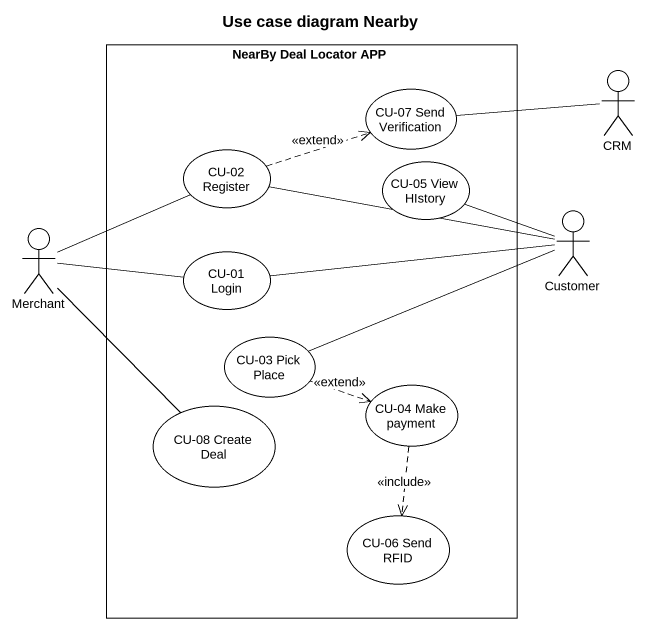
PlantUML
@startuml
title Use case diagram Nearby
rectangle "NearBy Deal Locator APP" as NearBy_Deal_Locator_APP {
  usecase "CU-07 Send Verification" as CU_07_Send_Verification
  usecase "CU-02 Register" as CU_02_Register
  usecase "CU-05 View HIstory" as CU_05_View_HIstory
  usecase "CU-01 Login" as CU_01_Login
  usecase "CU-03 Pick Place" as CU_03_Pick_Place
  usecase "CU-04 Make payment" as CU_04_Make_payment
  usecase "CU-08 Create Deal" as CU_08_Create_Deal
  usecase "CU-06 Send RFID" as CU_06_Send_RFID
}
actor CRM
actor Merchant
actor Customer
CRM -left- CU_07_Send_Verification
CU_02_Register .right.> CU_07_Send_Verification : <<extend>>
Merchant -right- CU_02_Register
Merchant -right- CU_01_Login
Merchant -- CU_08_Create_Deal
Customer -left- CU_02_Register
Customer -left- CU_05_View_HIstory
Customer -left- CU_01_Login
CU_03_Pick_Place -right- Customer
CU_03_Pick_Place .right.> CU_04_Make_payment : <<extend>>
CU_04_Make_payment ..> CU_06_Send_RFID : <<include>>
@enduml
